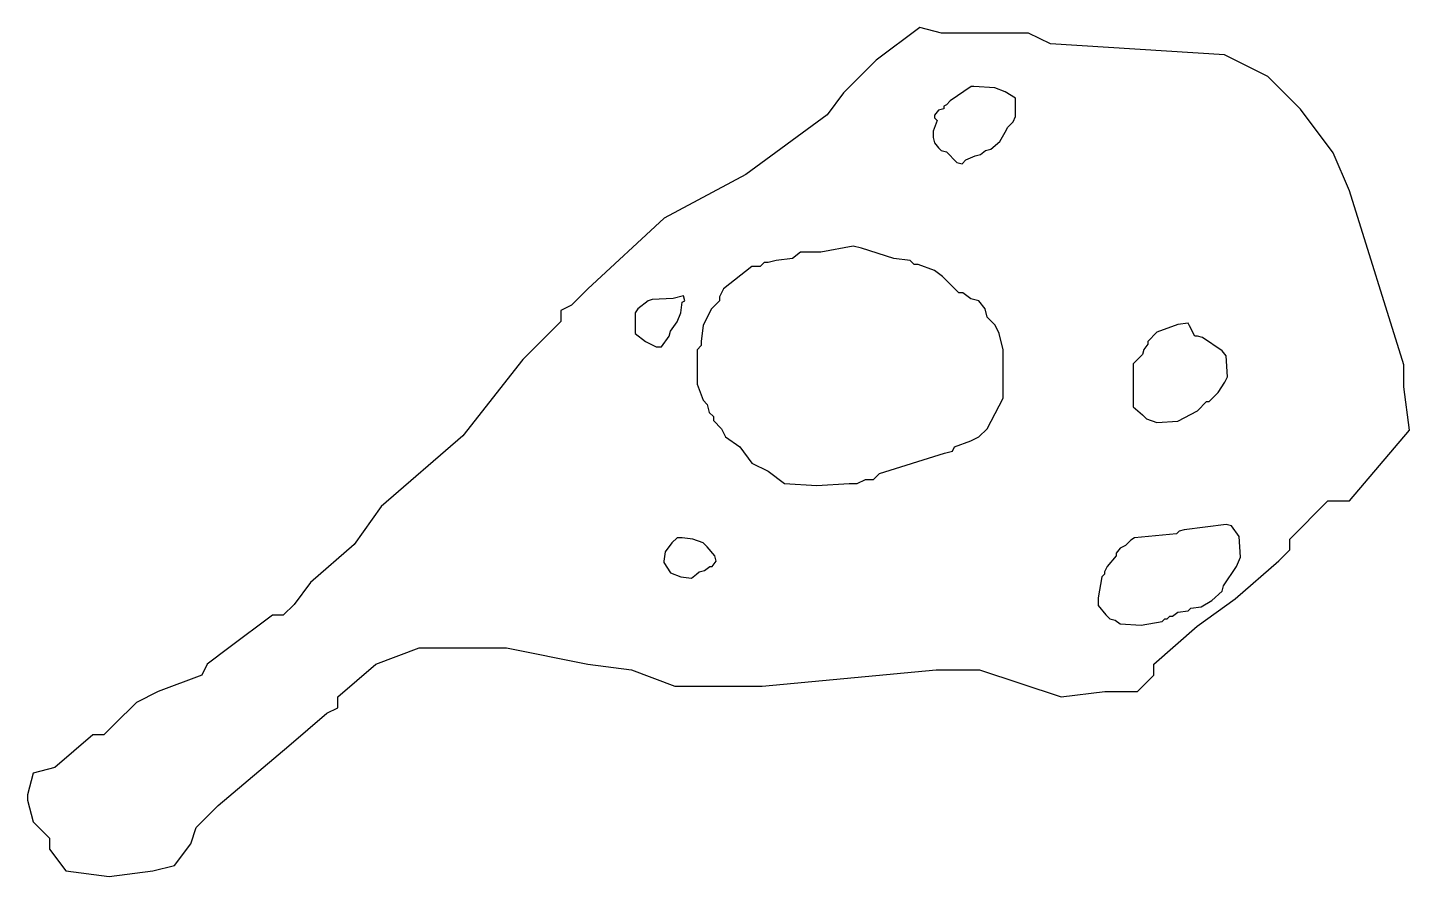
# Model space of a CAD drawing. Header units: metres. Extents: x 6.685 to 7.632, y 10.456 to 11.038.
import ezdxf

# ---------------------------------------------------------------- set-up
doc = ezdxf.new("R2010")
doc.units = ezdxf.units.M

msp = doc.modelspace()

# ---------------------------------------------------------------- linework, layer by layer
at = {"color": 31}
msp.add_lwpolyline([(6.68491, 10.5086), (6.68864, 10.4937), (6.69983, 10.4825), (6.69983, 10.475), (6.71102, 10.4601), (6.74086, 10.4564), (6.77071, 10.4601), (6.78563, 10.4638), (6.79682, 10.4787), (6.80055, 10.4899), (6.81547, 10.5049), (6.86397, 10.5459), (6.89008, 10.5683), (6.89754, 10.572), (6.89754, 10.5795), (6.92365, 10.6018), (6.9535, 10.613), (7.01318, 10.613), (7.06914, 10.6018), (7.09898, 10.5981), (7.12883, 10.5869), (7.18851, 10.5869), (7.30789, 10.5981), (7.33773, 10.5981), (7.39369, 10.5795), (7.42353, 10.5832), (7.43845, 10.5832), (7.44591, 10.5832), (7.4571, 10.5944), (7.4571, 10.6018), (7.48695, 10.628), (7.51306, 10.6466), (7.5429, 10.6727), (7.55036, 10.6802), (7.55036, 10.6876), (7.57648, 10.7138), (7.5914, 10.7138), (7.63243, 10.7623), (7.6287, 10.7921), (7.6287, 10.807), (7.5914, 10.9264), (7.58021, 10.9525), (7.55783, 10.9823), (7.53544, 11.0047), (7.5056, 11.0197), (7.38623, 11.0271), (7.3713, 11.0346), (7.31162, 11.0346), (7.2967, 11.0383), (7.26685, 11.0159), (7.24447, 10.9935), (7.23328, 10.9786), (7.17732, 10.9376), (7.12137, 10.9077), (7.06914, 10.8592), (7.05795, 10.8481), (7.05049, 10.8443), (7.05049, 10.8369), (7.02438, 10.8107), (6.98334, 10.7585), (6.92739, 10.71), (6.90873, 10.6839), (6.87889, 10.6578), (6.8677, 10.6429), (6.86024, 10.6354), (6.85278, 10.6354), (6.82293, 10.613), (6.80801, 10.6018), (6.80428, 10.5944), (6.77444, 10.5832), (6.75952, 10.5757), (6.74459, 10.5608), (6.73713, 10.5534), (6.72967, 10.5534), (6.70356, 10.531), (6.68864, 10.5272), (6.68491, 10.5123)], close=True, dxfattribs=at)
at = {"color": 227}
for points in [[(7.30595, 10.963), (7.30685, 10.9594), (7.30954, 10.9558), (7.31133, 10.954), (7.31492, 10.9531), (7.32209, 10.9459), (7.32568, 10.945), (7.32837, 10.9477), (7.33464, 10.9504), (7.33823, 10.9513), (7.34182, 10.954), (7.3454, 10.9549), (7.35168, 10.9603), (7.35526, 10.9666), (7.35706, 10.9701), (7.36064, 10.9737), (7.36244, 10.9773), (7.36244, 10.9845), (7.36244, 10.9881), (7.36244, 10.9899), (7.35526, 10.9943), (7.34809, 10.997), (7.33375, 10.9979), (7.33195, 10.9979), (7.31761, 10.9881), (7.31492, 10.9854), (7.31313, 10.9845), (7.31313, 10.9827), (7.30954, 10.9818), (7.30685, 10.9782), (7.30685, 10.9764), (7.30864, 10.9746), (7.30595, 10.9674), (7.30595, 10.9639)], [(7.10154, 10.8285), (7.10871, 10.8231), (7.11589, 10.8195), (7.11947, 10.8195), (7.12485, 10.8267), (7.12575, 10.8303), (7.13023, 10.8366), (7.13292, 10.8428), (7.13382, 10.85), (7.13561, 10.8509), (7.13471, 10.8545), (7.12754, 10.8527), (7.1132, 10.8518), (7.11051, 10.8509), (7.10333, 10.8455), (7.10154, 10.8428), (7.10154, 10.8294)], [(7.44313, 10.7783), (7.4494, 10.7729), (7.45209, 10.7702), (7.45926, 10.7675), (7.47361, 10.7684), (7.48706, 10.7756), (7.49333, 10.7819), (7.49513, 10.7819), (7.5014, 10.7881), (7.50588, 10.7953), (7.50768, 10.7989), (7.50678, 10.8132), (7.50409, 10.8168), (7.49064, 10.8258), (7.48706, 10.8267), (7.48526, 10.8267), (7.48168, 10.8339), (7.48078, 10.8357), (7.47361, 10.8348), (7.45926, 10.8294), (7.45299, 10.8231), (7.45299, 10.8213), (7.4503, 10.8177), (7.4494, 10.8141), (7.44313, 10.8079), (7.44313, 10.7792)], [(7.41892, 10.642), (7.4243, 10.6357), (7.42699, 10.633), (7.43057, 10.6321), (7.43416, 10.6295), (7.44851, 10.6286), (7.46285, 10.6312), (7.46464, 10.633), (7.46644, 10.633), (7.46823, 10.6348), (7.47002, 10.6348), (7.47361, 10.6375), (7.48078, 10.6384), (7.48257, 10.6402), (7.48975, 10.6411), (7.49692, 10.6456), (7.50409, 10.6519), (7.50499, 10.6555), (7.51395, 10.6689), (7.51664, 10.6752), (7.51575, 10.6895), (7.51037, 10.6967), (7.50678, 10.6976), (7.47809, 10.694), (7.4745, 10.6931), (7.47271, 10.6913), (7.44402, 10.6886), (7.44133, 10.6868), (7.43775, 10.6832), (7.43416, 10.6815), (7.43147, 10.6779), (7.43147, 10.6761), (7.42519, 10.6689), (7.4234, 10.6653), (7.4234, 10.6635), (7.42161, 10.6617), (7.41892, 10.6474), (7.41892, 10.6438), (7.41892, 10.6429)], [(7.12127, 10.6716), (7.12575, 10.6644), (7.13292, 10.6617), (7.14009, 10.6608), (7.14368, 10.6635), (7.14547, 10.6653), (7.14906, 10.6662), (7.15264, 10.6689), (7.15444, 10.6689), (7.15713, 10.6725), (7.15623, 10.6761), (7.15085, 10.6823), (7.14816, 10.685), (7.14099, 10.6877), (7.13382, 10.6886), (7.13023, 10.6886), (7.12665, 10.685), (7.12216, 10.6788), (7.12127, 10.6725)]]:
    msp.add_lwpolyline(points, close=True, dxfattribs=at)
at = {"color": 224}
msp.add_lwpolyline([(7.14403, 10.7939), (7.1482, 10.7828), (7.15098, 10.78), (7.15237, 10.7744), (7.15515, 10.7717), (7.15515, 10.7689), (7.16071, 10.7633), (7.16349, 10.7578), (7.17323, 10.7508), (7.18157, 10.7397), (7.19269, 10.7341), (7.20382, 10.7258), (7.22606, 10.7244), (7.24831, 10.7258), (7.25387, 10.7258), (7.25943, 10.7286), (7.265, 10.7286), (7.26917, 10.7327), (7.31366, 10.7466), (7.31922, 10.748), (7.32061, 10.7508), (7.33174, 10.755), (7.3373, 10.7578), (7.34286, 10.7633), (7.35398, 10.7842), (7.35398, 10.8064), (7.35398, 10.8175), (7.3512, 10.8287), (7.34842, 10.8342), (7.34286, 10.8398), (7.34147, 10.8454), (7.3373, 10.8509), (7.33174, 10.8523), (7.32618, 10.8565), (7.32339, 10.8565), (7.31227, 10.8676), (7.30671, 10.8718), (7.29559, 10.8759), (7.2928, 10.8759), (7.29002, 10.8787), (7.2789, 10.8801), (7.25665, 10.8871), (7.25109, 10.8885), (7.22885, 10.8843), (7.21772, 10.8843), (7.21494, 10.8843), (7.20938, 10.8801), (7.19826, 10.8787), (7.19269, 10.8773), (7.18991, 10.8773), (7.18713, 10.8746), (7.18157, 10.8746), (7.1621, 10.8593), (7.15932, 10.8537), (7.15932, 10.8509), (7.15376, 10.8454), (7.1482, 10.8342), (7.14681, 10.8231), (7.14681, 10.8203), (7.14403, 10.8175), (7.14403, 10.7953)], close=True, dxfattribs=at)

doc.saveas('drawing.dxf')
